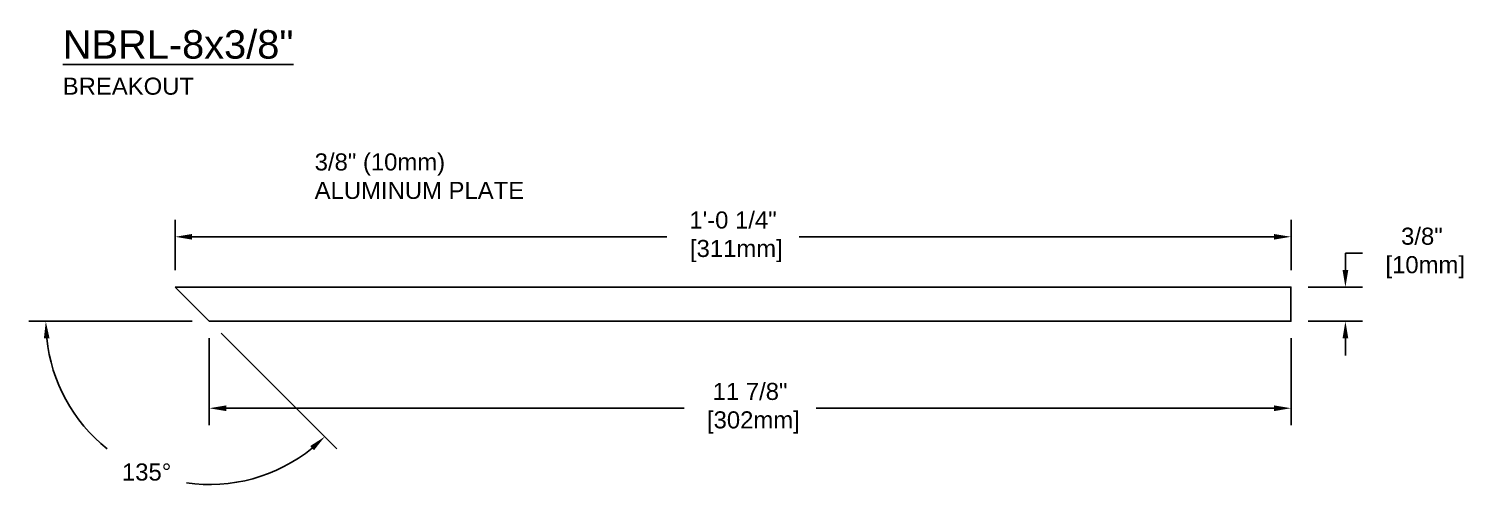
# Model space of a CAD drawing. Header units: inches. Extents: x -13.8 to 32.7, y -3.2 to 8.3.
# Drawn here: x 16.96 to 32.72, y 2.41 to 7.47 of the extents above; entities that cross this region are included whole.
import ezdxf

# ---------------------------------------------------------------- set-up
doc = ezdxf.new("R2010")
doc.units = ezdxf.units.IN
doc.header["$MEASUREMENT"] = 0
doc.layers.add('Dimensions', color=3, linetype='Continuous')
doc.layers.add('Text', color=2, linetype='Continuous')
doc.styles.add('Arial', font='arial.ttf')
doc.dimstyles.new('Arial', dxfattribs={"dimtxt": 0.1875, "dimasz": 0.1875, "dimexe": 0.1875, "dimexo": 0.1875, "dimgap": 0.1875, "dimtad": 0, "dimtih": 1, "dimtoh": 1, "dimdec": 4, "dimzin": 0, "dimdsep": 46, "dimlunit": 4, "dimtxsty": 'Arial', "dimcen": 0.1875, "dimadec": 0, "dimazin": 0, "dimtfac": 1, "dimtdec": 4, "dimtofl": 0, "dimtmove": 0, "dimatfit": 3, "dimfxl": 0, "dimfrac": 2, "dimtolj": 1, "dimtzin": 0, "dimarcsym": 0})

# ---------------------------------------------------------------- blocks, each defined once
blk = doc.blocks.new('*D15')
at = {"layer": 'Defpoints', "color": 0}
for p in [(18.571, 4.63), (18.946, 4.255), (18.946, 4.255), (28.821, 4.255), (17.677, 2.987)]:
    blk.add_point(p, dxfattribs=at)
at = {"layer": 'Dimensions', "color": 0, "lineweight": -2}
for p, q in [((18.758, 4.255), (16.965, 4.255)), ((19.078, 4.123), (20.347, 2.854))]:
    blk.add_line(p, q, dxfattribs=at)
for start, end in [(185.9916, 231.2868), (261.9554, 309.0084)]:
    blk.add_arc((18.946, 4.255), 1.794, start, end, dxfattribs=at)
at = {"layer": 'Dimensions', "color": 0}
for points in [[(17.131, 4.066), (17.193, 4.069), (17.152, 4.255)], [(20.054, 2.884), (20.096, 2.838), (20.214, 2.987)]]:
    blk.add_solid(points, dxfattribs=at)
at = {"layer": 'Dimensions', "color": 0, "insert": (18.259, 2.598), "char_height": 0.1875, "attachment_point": 5, "style": 'Arial'}
blk.add_mtext('\\A1;135°', dxfattribs=at)
blk = doc.blocks.new('*D24')
at = {"layer": 'Defpoints', "color": 0}
for p in [(30.821, 5.183), (18.571, 4.63), (30.821, 4.63)]:
    blk.add_point(p, dxfattribs=at)
at = {"layer": 'Dimensions', "color": 0, "lineweight": -2}
for p, q in [((18.571, 4.818), (18.571, 5.371)), ((30.821, 4.818), (30.821, 5.371)), ((18.758, 5.183), (23.971, 5.183)), ((30.633, 5.183), (25.421, 5.183))]:
    blk.add_line(p, q, dxfattribs=at)
at = {"layer": 'Dimensions', "color": 0}
for points in [[(18.758, 5.214), (18.758, 5.152), (18.571, 5.183)], [(30.633, 5.214), (30.633, 5.152), (30.821, 5.183)]]:
    blk.add_solid(points, dxfattribs=at)
at = {"layer": 'Dimensions', "color": 0, "insert": (24.696, 5.183), "char_height": 0.1875, "attachment_point": 5, "style": 'Arial'}
blk.add_mtext('\\A1;1\'-0 1/4"\\P [311mm]', dxfattribs=at)
blk = doc.blocks.new('*D25')
at = {"layer": 'Defpoints', "color": 0}
for p in [(18.946, 4.255), (30.821, 4.255), (30.821, 3.3)]:
    blk.add_point(p, dxfattribs=at)
at = {"layer": 'Dimensions', "color": 0, "lineweight": -2}
for p, q in [((18.946, 4.068), (18.946, 3.112)), ((30.821, 4.068), (30.821, 3.112)), ((19.133, 3.3), (24.159, 3.3)), ((30.633, 3.3), (25.608, 3.3))]:
    blk.add_line(p, q, dxfattribs=at)
at = {"layer": 'Dimensions', "color": 0}
for points in [[(19.133, 3.331), (19.133, 3.268), (18.946, 3.3)], [(30.633, 3.331), (30.633, 3.268), (30.821, 3.3)]]:
    blk.add_solid(points, dxfattribs=at)
at = {"layer": 'Dimensions', "color": 0, "insert": (24.883, 3.3), "char_height": 0.1875, "attachment_point": 5, "style": 'Arial'}
blk.add_mtext('\\A1;11 7/8"\\P [302mm]', dxfattribs=at)
blk = doc.blocks.new('*D26')
at = {"layer": 'Defpoints', "color": 0}
for p in [(30.821, 4.63), (31.418, 4.63), (30.821, 4.255)]:
    blk.add_point(p, dxfattribs=at)
at = {"layer": 'Dimensions', "color": 0, "lineweight": -2}
for p, q in [((31.418, 4.818), (31.418, 5.005)), ((31.418, 5.005), (31.606, 5.005)), ((31.008, 4.63), (31.606, 4.63)), ((31.008, 4.255), (31.606, 4.255)), ((31.418, 4.068), (31.418, 3.88))]:
    blk.add_line(p, q, dxfattribs=at)
at = {"layer": 'Dimensions', "color": 0}
for points in [[(31.387, 4.818), (31.45, 4.818), (31.418, 4.63)], [(31.387, 4.068), (31.45, 4.068), (31.418, 4.255)]]:
    blk.add_solid(points, dxfattribs=at)
at = {"layer": 'Dimensions', "color": 0, "insert": (32.258, 5.005), "char_height": 0.1875, "attachment_point": 5, "style": 'Arial'}
blk.add_mtext('\\A1;3/8"\\P [10mm]', dxfattribs=at)

msp = doc.modelspace()

# ---------------------------------------------------------------- linework, layer by layer
msp.add_lwpolyline([(18.5709, 4.63009), (30.82095, 4.63009), (30.82095, 4.25509), (18.9459, 4.25509)], close=True)

# ---------------------------------------------------------------- texts
at = {"layer": 'Text', "insert": (17.33848, 7.45235), "char_height": 0.25, "width": 5.4862005, "attachment_point": 1, "style": 'Arial'}
msp.add_mtext('{\\H1.25x;\\LNBRL-8x3/8"\\P\\H0.6x;\\lBREAKOUT}', dxfattribs=at)
at = {"layer": 'Text', "insert": (20.10353, 5.84789), "char_height": 0.1875, "attachment_point": 4, "style": 'Arial'}
msp.add_mtext('3/8" (10mm)\\PALUMINUM PLATE', dxfattribs=at)

# ---------------------------------------------------------------- dimensions: what is measured, and where the dimension line sits
at = {"layer": 'Dimensions'}
for base, p1, p2, picture, middle in [((30.820951, 5.183103), (18.570902, 4.630087), (30.820951, 4.630087), '*D24', (24.695926, 5.183103)), ((30.820951, 3.299727), (18.945902, 4.255087), (30.820951, 4.255087), '*D25', (24.883426, 3.299727))]:
    dim = msp.add_linear_dim(base=base, p1=p1, p2=p2, dimstyle='Arial', override={"dimpost": '\\X'}, dxfattribs=at)
    dim.commit()
    dim.dimension.update_dxf_attribs({"geometry": picture, "text_midpoint": middle, "dimtype": 160})
dim = msp.add_linear_dim(base=(31.41838, 4.63009), p1=(30.82095, 4.25509), p2=(30.82095, 4.63009), angle=90, dimstyle='Arial', override={"dimpost": '\\X'}, dxfattribs=at)
dim.commit()
dim.dimension.update_dxf_attribs({"geometry": '*D26', "text_midpoint": (32.25791, 5.00509), "dimtype": 160})
dim = msp.add_angular_dim_2l(base=(17.67748, 2.98666), line1=((28.82126, 4.25509), (18.9459, 4.25509)), line2=((18.9459, 4.25509), (18.5709, 4.63009)), dimstyle='Arial', override={"dimpost": '\\X'}, dxfattribs=at)
dim.commit()
dim.dimension.update_dxf_attribs({"geometry": '*D15', "text_midpoint": (18.25943, 2.59781)})

doc.saveas('drawing.dxf')
